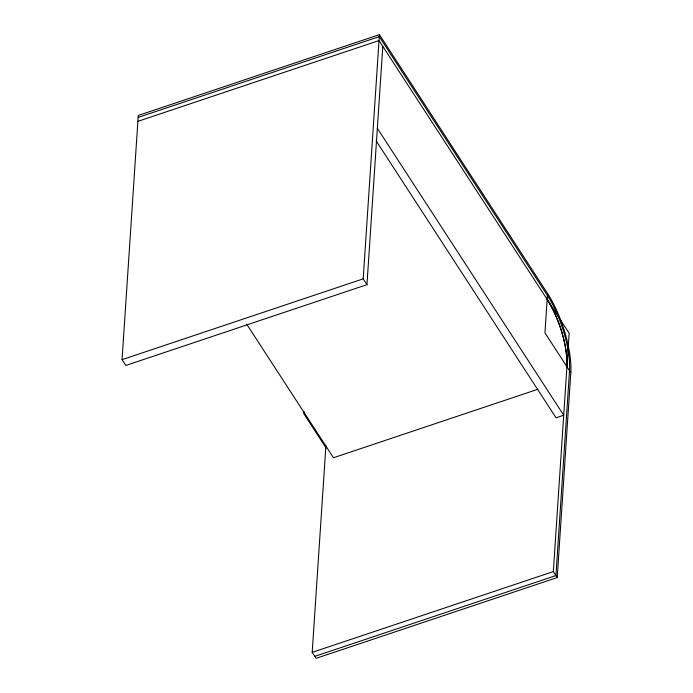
<?xml version="1.0" encoding="UTF-8"?>
<svg xmlns="http://www.w3.org/2000/svg" width="693" height="693" viewBox="0 0 693 693"><rect width="100%" height="100%" fill="white"/><g stroke="black" fill="none" stroke-linecap="round" stroke-linejoin="round"><path stroke-width="1.04" d="M382.796 46.362L366.961 284.658L125.823 365.462L122.055 359.65L138.271 115.454L379.409 34.65L547.565 293.52A58.688 19.109 71.5 0 1 570.815 372.687L557.215 577.546L316.069 658.35L312.188 652.373L325.797 447.513A49.887 16.242 71.5 0 0 325.892 445.339M303.95 411.521L303.811 413.66L326.152 448.05M366.961 284.658L363.193 278.855L379.409 34.65M547.565 293.52L544.949 332.857L570.815 372.687M557.215 577.546L553.335 571.578L569.161 333.272L379.019 40.549L137.881 121.353M138.141 117.42L379.279 36.616L547.435 295.487A55.752 18.157 71.5 0 1 569.525 370.694L555.916 575.562L314.778 656.358M122.055 359.65L363.193 278.855M537.95 389.241L333.472 457.752L246.777 324.289M312.188 652.373L553.335 571.578M377.347 128.309L563.712 415.22L556.046 417.792L376.16 140.861M567.047 363.981L566.935 366.71A49.887 16.242 71.5 0 0 547.167 299.419C558.948 318.789 566.484 341.225 567.047 363.981"/></g></svg>
